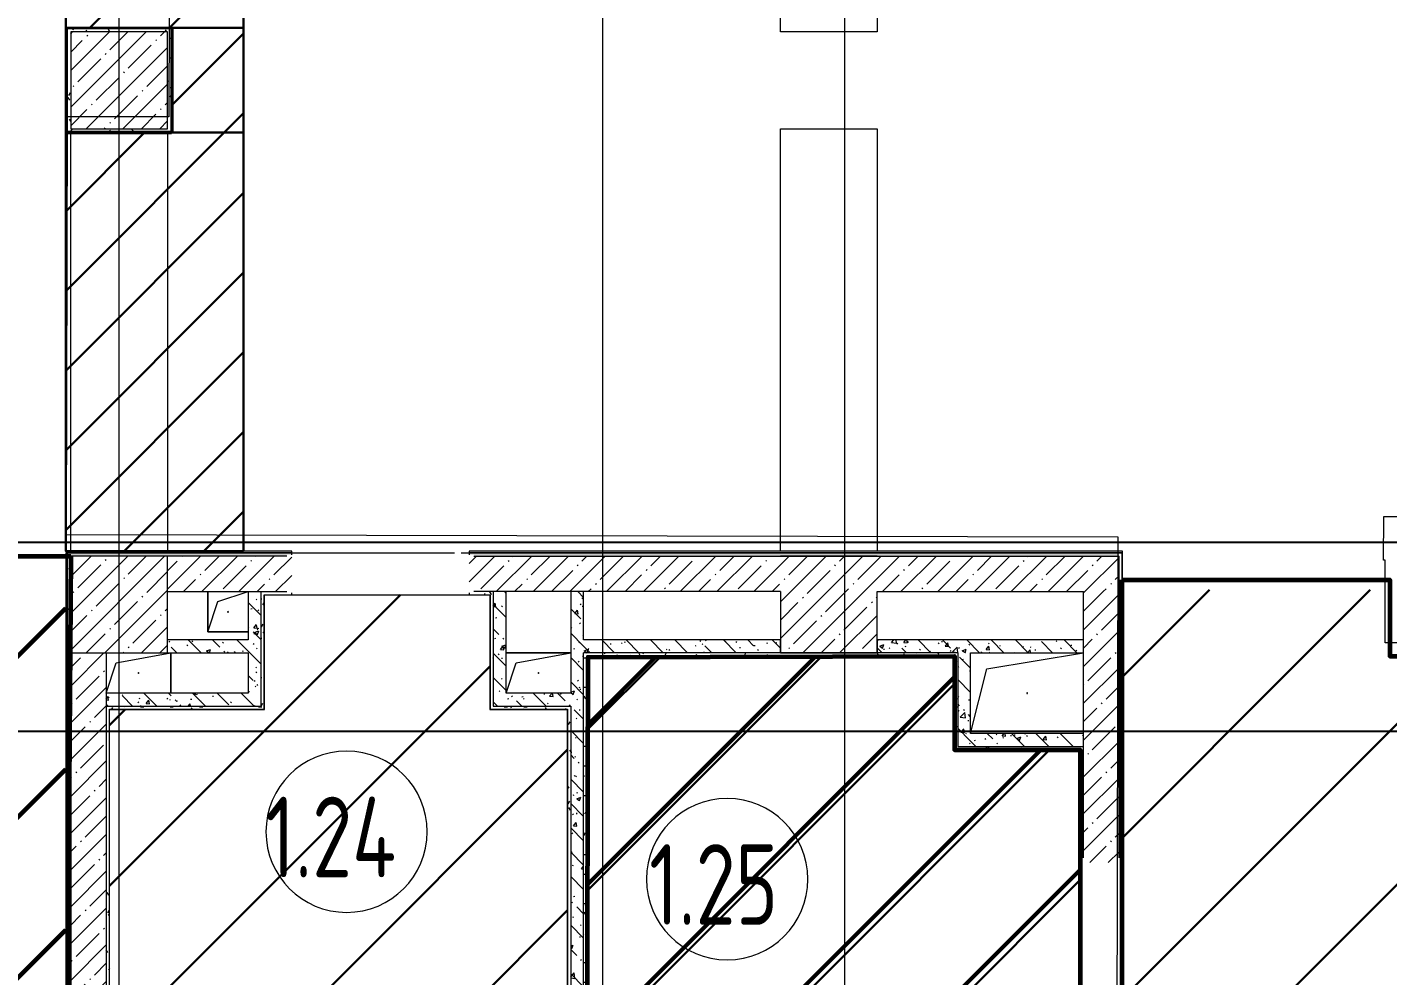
# Model space of a CAD drawing. Header units: millimetres. Extents: x -213911 to 415037, y -3642 to 107391.
# Drawn here: x 13505 to 21941, y 12462 to 18343 of the extents above; entities that cross this region are included whole.
import ezdxf

# ---------------------------------------------------------------- set-up
doc = ezdxf.new("R2010")
doc.units = ezdxf.units.MM
for name, color, linetype, lineweight in [('1)CF2', 3, 'Continuous', 30), ('2)CF1', 5, 'Continuous', 30), ('5.5) Перег WD5', 3, 'Continuous', 40), ('7.3) Альбес', 5, 'Continuous', 50), ('7.5) Окраска потолка с инж комм.', 140, 'Continuous', 60), ('7.5.1) Окраска опуска черная', 140, 'Continuous', 60), ('7.5.3) Окраска опуска зеленая ММП', 3, 'Continuous', 60), ('A-AREA-BNDY', 7, 'Continuous', 5), ('A-AREA-IDEN', 7, 'Continuous', 9), ('A-FLOR', 7, 'Continuous', 9), ('A-GENM', 7, 'Continuous', 9), ('A-WALL', 7, 'Continuous', 5), ('I-WALL', 7, 'Continuous', 5), ('S-COLS', 7, 'Continuous', 9), ('S-COLS-1', 7, 'Continuous', 5), ('Оси', 7, 'Continuous', 9)]:
    doc.layers.add(name, color=color, linetype=linetype, lineweight=lineweight)
doc.layers.add('A-WALL-1', color=9, linetype='Continuous', lineweight=5, true_color=0x808080)
doc.layers.add('A-WALL-FNSH-1', color=9, linetype='Continuous', lineweight=5, true_color=0x808080)
doc.styles.add('ISOCPEUR_1', font='isocpeur.ttf', dxfattribs={"height": 350})
doc.styles.add('СПДС', font='ГОСТ тип А.ttf', dxfattribs={"width": 0.9})
doc.dimstyles.new('ISO-2_0_0_9К_Средний_округл2', dxfattribs={"dimscale": 304.8, "dimtxt": 199.196235, "dimasz": 0.492126, "dimexe": 0.393701, "dimexo": 0, "dimgap": 0, "dimtad": 1, "dimdec": 0, "dimrnd": 10, "dimzin": 0, "dimdsep": 46, "dimtxsty": 'ISOCPEUR_1', "dimblk1": 'OBLIQUE', "dimblk2": 'OBLIQUE', "dimsah": 1, "dimcen": 0.09, "dimdle": 0.393701, "dimazin": 0, "dimtfac": 1, "dimtdec": 4, "dimtix": 1, "dimtmove": 0, "dimatfit": 3, "dimfxl": 1, "dimtvp": 1, "dimtolj": 1, "dimtzin": 0, "dimarcsym": 2})
pattern_1 = [(45, (64.7, -136.06), (-114.0493, 114.0493), []), (45, (178.75, -136.06), (-114.0493, 114.0493), [201.612, -40.322, 6.706, -33.617])]
pattern_2 = [(135, (64.7, -136.06), (-150.8683, -150.8683), [213.36, -35.56, 7.112, -35.56]), (135, (64.7, 14.71), (-150.8683, -150.8683), []), (50, (64.7, -136.06), (255.0577, -22.3145), [26.67, -293.37]), (355, (64.7, -136.06), (-49.3404, 267.4791), [21.336, -234.696]), (100.451, (85.96, -137.92), (205.7195, 245.1636), [22.666, -249.326]), (46.184, (64.7, -64.94), (379.511, -58.86), [40.005, -440.055]), (96.636, (96.33, -69.85), (332.3634, 346.399), [33.999, -373.989]), (351.184, (64.7, -64.94), (332.367, 346.395), [32.004, -352.044]), (21, (100.26, -82.72), (212.2602, -143.1711), [26.67, -293.37]), (326, (100.26, -82.72), (86.5224, 257.8632), [21.336, -234.696]), (71.451, (117.95, -94.65), (298.784, 114.69), [22.666, -249.326]), (37.5, (64.7, -136.06), (4.32385, 118.3775), [6.706, -225.146, 6.706, -231.546, -235.585]), (37.5, (64.7, -136.06), (4.32385, 118.3775), [-470.103, 6.706, -228.879]), (7.5, (64.7, -136.06), (93.5476, 140.2533), [6.706, -129.134, 6.706, -219.812, -89.789]), (7.5, (64.7, -136.06), (93.5476, 140.2533), [-362.356, 6.706, -83.083]), (327.5, (-14.6, -136.06), (189.82734, -8.0202), [6.706, -82.194, 6.706, -270.662, -368.046]), (327.5, (-14.6, -136.06), (189.82734, -8.0202), [-366.268, 6.706, -361.34]), (317.5, (-50.16, -136.06), (207.3811, 35.5976), [6.706, -108.864, 6.706, -177.495, -261.366]), (317.5, (-50.16, -136.06), (207.3811, 35.5976), [-299.771, 6.706, -254.66])]
pattern_3 = [(0, (64.7, -136.06), (243.84, 60.96), [20.117, -162.763, 20.117, -162.763, -975.36]), (0, (64.7, -136.06), (243.84, 60.96), [-365.76, 20.117, -345.643, 20.117, -162.763, -426.72]), (0, (64.7, -136.06), (243.84, 60.96), [-914.4, 20.117, -101.803, 20.117, -284.683]), (120, (156.14, -105.58), (-174.71291, 180.69163), [20.117, -162.763, 20.117, -162.763, -975.36]), (120, (156.14, -105.58), (-174.71291, 180.69163), [-365.76, 20.117, -345.643, 20.117, -162.763, -426.72]), (120, (156.14, -105.58), (-174.71291, 180.69163), [-914.4, 20.117, -101.803, 20.117, -284.683]), (240, (186.62, 16.34), (-69.12709, -241.65163), [20.117, -162.763, 20.117, -162.763, -975.36]), (240, (186.62, 16.34), (-69.12709, -241.65163), [-365.76, 20.117, -345.643, 20.117, -162.763, -426.72]), (240, (186.62, 16.34), (-69.12709, -241.65163), [-914.4, 20.117, -101.803, 20.117, -284.683])]

# ---------------------------------------------------------------- blocks, each defined once
blk = doc.blocks.new('BSC_Колонна _Прямоугольная - 600х600-V16-Объем проектирования 1 этажа')
at = {"layer": 'S-COLS-1'}
h = blk.add_hatch(dxfattribs=at)
h.set_pattern_fill('FP_25', color=256, style=0, pattern_type=2)
h.set_pattern_definition([(45, (-14010, -14900), (-114.0493, 114.0493), []), (45, (-13895.95, -14900), (-114.0493, 114.0493), [201.612, -40.322, 6.706, -33.617])])
h.paths.add_polyline_path([(-80, -300), (300, -300), (300, 300), (-300, 300), (-300, -300)])
for p, q in [((300, 300), (-300, 300)), ((-300, 300), (-300, -300)), ((300, -300), (300, 300)), ((-300, -300), (300, -300))]:
    blk.add_line(p, q, dxfattribs=at)
blk = doc.blocks.new('BSC_Колонна _Прямоугольная - 600х600-23295697-Объем проектирования 1 этажа')
at = {"layer": 'S-COLS-1'}
h = blk.add_hatch(dxfattribs=at)
h.set_pattern_fill('FP_26', color=256, style=0, pattern_type=2)
h.set_pattern_definition([(45, (-14010, -18150), (-114.0493, 114.0493), []), (45, (-13895.95, -18150), (-114.0493, 114.0493), [201.612, -40.322, 6.706, -33.617])])
h.paths.add_polyline_path([(300, -300), (300, 300), (-300, 300), (-300, -300), (108.6, -300)])
for p, q in [((300, 300), (-300, 300)), ((-300, 300), (-300, -300)), ((300, -300), (300, 300)), ((-300, -300), (300, -300))]:
    blk.add_line(p, q, dxfattribs=at)
blk = doc.blocks.new('GM_Отверстие прямоугольное _в плите_ - Отверстие-21608683-Объем проектирования 1 этажа')
at = {"layer": 'A-GENM'}
for p, q in [((-137.5, 62.5), (200, 125)), ((200, 125), (200, -125)), ((200, -125), (200, 125)), ((-200, -125), (-137.5, 62.5))]:
    blk.add_line(p, q, dxfattribs=at)
for start, end in [(360, 180), (180, 360)]:
    blk.add_arc((0, 0), 2.5, start, end, dxfattribs=at)
blk = doc.blocks.new('GM_Отверстие прямоугольное _в плите_ - Отверстие-V115-Объем проектирования 1 этажа')
at = {"layer": 'A-GENM'}
for p, q in [((-200, 125), (200, 125)), ((200, 125), (-200, 125)), ((-137.5, 62.5), (200, 125)), ((-200, -125), (-137.5, 62.5))]:
    blk.add_line(p, q, dxfattribs=at)
for start, end in [(360, 180), (180, 360)]:
    blk.add_arc((0, 0), 2.5, start, end, dxfattribs=at)
blk = doc.blocks.new('GM_Отверстие прямоугольное _в плите_ - Отверстие-21955854-Объем проектирования 1 этажа')
at = {"layer": 'A-GENM'}
for p, q in [((-250, 150), (350, 250)), ((-350, -250), (-250, 150))]:
    blk.add_line(p, q, dxfattribs=at)
for start, end in [(360, 180), (180, 360)]:
    blk.add_arc((0, 0), 2.5, start, end, dxfattribs=at)
blk = doc.blocks.new('GM_Отверстие прямоугольное _в плите_ - Отверстие-V203-Объем проектирования 1 этажа')
at = {"layer": 'A-GENM'}
for p, q in [((-125, -125), (-125, 125)), ((-125, 125), (-125, -125)), ((-62.5, 62.5), (125, 125)), ((-125, -125), (-62.5, 62.5)), ((125, -125), (-125, -125)), ((-125, -125), (125, -125))]:
    blk.add_line(p, q, dxfattribs=at)
for start, end in [(360, 180), (180, 360)]:
    blk.add_arc((0, 0), 2.5, start, end, dxfattribs=at)
blk = doc.blocks.new('Марка_Помещения - Номер-25198446-Объем проектирования 1 этажа')
at = {"layer": 'A-AREA-IDEN'}
for start, end in [(360, 180), (180, 360)]:
    blk.add_arc((0, 0), 2.5, start, end, dxfattribs=at)
blk = doc.blocks.new('_Oblique')
at = {"color": 0, "linetype": 'ByBlock', "lineweight": -2}
blk.add_line((-0.5, -0.5), (0.5, 0.5), dxfattribs=at)
blk = doc.blocks.new('*D2013')
at = {"layer": '5.5) Перег WD5', "color": 0, "lineweight": -2, "transparency": 16777216}
for p, q in [((529.7, 14268.9), (529.7, 13858.4)), ((154.7, 13956.5), (154.7, 14098.4)), ((34.7, 13978.4), (529.7, 13978.4)), ((529.7, 13978.4), (53078.3, 13978.4))]:
    blk.add_line(p, q, dxfattribs=at)
at = {"layer": 'Defpoints', "color": 0, "transparency": 16777216}
for p in [(529.7, 14268.9), (154.7, 13956.5), (529.7, 13978.4)]:
    blk.add_point(p, dxfattribs=at)
at = {"layer": '5.5) Перег WD5', "color": 0, "lineweight": -2, "transparency": 16777216, "xscale": 304.8, "yscale": 304.8, "zscale": 304.8, "rotation": 180}
blk.add_blockref('_Oblique', (154.7, 13978.4), dxfattribs=at)
at = {"layer": '5.5) Перег WD5', "color": 0, "lineweight": -2, "transparency": 16777216, "xscale": 304.8, "yscale": 304.8, "zscale": 304.8}
blk.add_blockref('_Oblique', (529.7, 13978.4), dxfattribs=at)
at = {"layer": '5.5) Перег WD5', "color": 0, "lineweight": 25, "transparency": 16777216, "insert": (52518.3, 14445.1), "char_height": 350, "width": 455.087, "attachment_point": 1, "line_spacing_factor": 1.149209, "style": 'ISOCPEUR_1'}
blk.add_mtext('\\A1;380', dxfattribs=at)
blk = doc.blocks.new('*D2001')
at = {"layer": '5.5) Перег WD5', "color": 0, "lineweight": -2, "transparency": 16777216}
for p, q in [((6824.7, 15127.8), (6824.7, 15269.6)), ((7162.2, 14838.9), (7162.2, 15269.6)), ((6704.7, 15149.6), (7162.2, 15149.6)), ((7162.2, 15149.6), (62460.5, 15149.6))]:
    blk.add_line(p, q, dxfattribs=at)
at = {"layer": 'Defpoints', "color": 0, "transparency": 16777216}
for p in [(6824.7, 15127.8), (7162.2, 15149.6), (7162.2, 14838.9)]:
    blk.add_point(p, dxfattribs=at)
at = {"layer": '5.5) Перег WD5', "color": 0, "lineweight": -2, "transparency": 16777216, "xscale": 304.8, "yscale": 304.8, "zscale": 304.8, "rotation": 180}
blk.add_blockref('_Oblique', (6824.7, 15149.6), dxfattribs=at)
at = {"layer": '5.5) Перег WD5', "color": 0, "lineweight": -2, "transparency": 16777216, "xscale": 304.8, "yscale": 304.8, "zscale": 304.8}
blk.add_blockref('_Oblique', (7162.2, 15149.6), dxfattribs=at)
at = {"layer": '5.5) Перег WD5', "color": 0, "lineweight": 25, "transparency": 16777216, "insert": (61871.5, 15616.3), "char_height": 350, "width": 478.071, "attachment_point": 1, "line_spacing_factor": 1.149209, "style": 'ISOCPEUR_1'}
blk.add_mtext('\\A1;340', dxfattribs=at)

msp = doc.modelspace()

# ---------------------------------------------------------------- hatches: boundary and pattern name
at = {"layer": '1)CF2'}
h = msp.add_hatch(dxfattribs=at)
h.set_pattern_fill('ANSI31', color=256, scale=110)
h.paths.add_polyline_path([(14845.7, 17689.4), (14405.7, 17689.4), (13743.7, 17689.4), (13743.7, 15094.9), (14845.7, 15094.9)])
h.paths.add_polyline_path([(14845.7, 18338.4), (14405.7, 18338.4), (14405.7, 17689.4), (14845.7, 17689.4)])
h.paths.add_polyline_path([(14845.7, 21432.9), (13743.7, 21432.9), (13743.7, 18338.4), (14845.7, 18338.4)])
h.paths.add_polyline_path([(14845.7, 22088.4), (14405.7, 22088.4), (14405.7, 21432.9), (14845.7, 21432.9)])
h.paths.add_polyline_path([(14845.7, 24522.9), (13743.7, 24522.9), (13743.7, 22088.4), (14845.7, 22088.4)])
at = {"layer": '2)CF1'}
h = msp.add_hatch(dxfattribs=at)
h.set_pattern_fill('ANSI31', color=256, scale=222)
h.paths.add_polyline_path([(13743.7, 15063.9), (6845.7, 15063.9), (6845.7, 14839.9), (7159.7, 14839.9), (7163.2, 14839.9), (7163.2, 14434.9), (6845.7, 14434.9), (6845.7, 12413.9), (6845.1, 11463.9), (6845.7, 11463.9), (6845.7, 10763.9), (13743.7, 10763.9)])
h.paths.add_polyline_path([(3595.7, 11242.9), (1895.7, 11242.9), (1895.7, 10742.9), (610.7, 10742.9), (610.7, 10463.9), (610.7, 8384.9), (1355.7, 8384.9), (1355.7, 7873.3), (1643.2, 7873.3), (1643.2, 8222.2), (3018.5, 8222.2), (3018.5, 7873.3), (20089.8, 7873.3), (20089.8, 8855.2), (20089.8, 10732.4), (13743.7, 10732.4), (13743.7, 10742.9), (13743.7, 10763.9), (6845.7, 10763.9), (6845.7, 10742.9), (3595.7, 10742.9)])
h = msp.add_hatch(dxfattribs=at)
h.set_pattern_fill('ANSI31', color=256, scale=222)
h.paths.add_polyline_path([(21953.7, 14442.9), (20295.7, 14442.9), (20295.7, 14855), (21953.7, 14855)])
h = msp.add_hatch(dxfattribs=at)
h.set_pattern_fill('ANSI31', color=256, scale=222)
h.paths.add_polyline_path([(16853.7, 14112.9), (16373.7, 14112.9), (16373.7, 14822.9), (16244.7, 14822.9), (14975.7, 14822.9), (14975.7, 14112.9), (14015.7, 14112.9), (14015.7, 11284.9), (14295.7, 11284.9), (14295.7, 10984.9), (16853.7, 10984.9)])
h = msp.add_hatch(dxfattribs=at)
h.set_pattern_fill('ANSI31', color=256, scale=222)
h.paths.add_polyline_path([(19261.8, 14444.1), (18337.3, 14446.3), (18337.3, 14440.3), (16990.8, 14443.4), (16988.7, 13549.4), (16981.7, 13549.5), (16975.7, 10991.5), (19753.7, 10984.9), (19754.4, 11284.9), (20034.4, 11284.3), (20040.5, 13862.3), (19260.5, 13864.1)])
h = msp.add_hatch(dxfattribs=at)
h.set_pattern_fill('ANSI31', color=256, scale=222)
h.paths.add_polyline_path([(20295.7, 14442.9), (22634.7, 14442.9), (22634.7, 11984.9), (20295.7, 11984.9)])
at = {"layer": '7.3) Альбес'}
h = msp.add_hatch(dxfattribs=at)
h.set_pattern_fill('ANSI31', color=256, scale=220)
h.paths.add_polyline_path([(16975.7, 10984.9), (16982.7, 14436.9), (19254.7, 14442.9), (19254.7, 13862.9), (20033.7, 13862.9), (20033.7, 11284.9), (19754.7, 11283.9), (19753.7, 10983.9)])
at = {"layer": '7.5) Окраска потолка с инж комм.'}
h = msp.add_hatch(dxfattribs=at)
h.set_pattern_fill('ANSI31', color=256, scale=222)
h.paths.add_polyline_path([(13743.7, 15063.9), (6845.7, 15063.9), (6845.7, 14839.9), (7159.7, 14839.9), (7163.2, 14839.9), (7163.2, 14434.9), (6845.7, 14434.9), (6845.7, 12413.9), (6845.1, 11463.9), (6845.7, 11463.9), (6845.7, 10763.9), (13743.7, 10763.9)])
h.paths.add_polyline_path([(3595.7, 11242.9), (1895.7, 11242.9), (1895.7, 10742.9), (610.7, 10742.9), (610.7, 10463.9), (610.7, 8384.9), (1355.7, 8384.9), (1355.7, 7873.3), (1643.2, 7873.3), (1643.2, 8222.2), (3018.5, 8222.2), (3018.5, 7873.3), (20089.8, 7873.3), (20089.8, 8855.2), (20089.8, 10732.4), (13743.7, 10732.4), (13743.7, 10742.9), (13743.7, 10763.9), (6845.7, 10763.9), (6845.7, 10742.9), (3595.7, 10742.9)])
at = {"layer": 'I-WALL'}
h = msp.add_hatch(dxfattribs=at)
h.set_pattern_fill('FP_191', color=256, style=0, pattern_type=2)
h.set_pattern_definition(pattern_3)
h.paths.add_polyline_path([(13774.7, 18313.9), (14374.7, 18313.9), (14374, 18333.9), (13754.7, 18333.9), (13754.7, 18313.9)])
h = msp.add_hatch(dxfattribs=at)
h.set_pattern_fill('FP_191', color=256, style=0, pattern_type=2)
h.set_pattern_definition(pattern_3)
h.paths.add_polyline_path([(13754.7, 17693.9), (13759.3, 17695.9), (13774.7, 17695.9), (13774.7, 18313.9), (13754.7, 18313.9), (13754.7, 17713.9)])
h = msp.add_hatch(dxfattribs=at)
h.set_pattern_fill('FP_191', color=256, style=0, pattern_type=2)
h.set_pattern_definition(pattern_3)
h.paths.add_polyline_path([(14374.7, 17713.9), (14394.7, 17713.9), (14394.7, 18333.9), (14374.7, 18333.9), (14374.7, 18295.4)])
h = msp.add_hatch(dxfattribs=at)
h.set_pattern_fill('FP_191', color=256, style=0, pattern_type=2)
h.set_pattern_definition(pattern_3)
h.paths.add_polyline_path([(14374.7, 17693.9), (14394.7, 17695.9), (14394.7, 17713.9), (13774.7, 17713.9), (13774.7, 17693.9), (14183.3, 17693.9)])
h = msp.add_hatch(dxfattribs=at)
h.set_pattern_fill('FP_191', color=256, style=0, pattern_type=2)
h.set_pattern_definition(pattern_3)
h.paths.add_polyline_path([(18309.5, 15063.9), (20274.7, 15063.9), (20274.7, 15083.9), (16244.7, 15083.9), (16246.4, 15071.9), (16274.7, 15071.9), (16274.7, 15063.9), (18175, 15063.9)])
h.paths.add_polyline_path([(15114.7, 15063.9), (15114.7, 15071.9), (15144.7, 15071.9), (15144.7, 15083.9), (13754.7, 15083.9), (13754.7, 15063.9), (14954.7, 15063.9)])
h = msp.add_hatch(dxfattribs=at)
h.set_pattern_fill('FP_191', color=256, style=0, pattern_type=2)
h.set_pattern_definition(pattern_3)
h.paths.add_polyline_path([(13755.2, 10743.9), (13774.7, 10743.9), (13774.7, 15063.9), (13754.7, 15063.9), (13754.7, 10743.9)])
h = msp.add_hatch(dxfattribs=at)
h.set_pattern_fill('FP_1', color=256, style=0, pattern_type=2)
h.set_pattern_definition(pattern_1)
h.paths.add_polyline_path([(20274.7, 14843.9), (20274.7, 15063.9), (18775, 15063.9), (18775, 14843.9), (20261.7, 14843.9)])
h.paths.add_polyline_path([(16374.7, 14843.9), (18175, 14843.9), (18175, 15063.9), (16244.7, 15063.9), (16246.4, 14843.9), (16274.7, 14843.9)])
h.paths.add_polyline_path([(14974.7, 14843.9), (15144.7, 14843.9), (15144.7, 15063.9), (14374.7, 15063.9), (14374.7, 14843.9), (14954.7, 14843.9)])
h = msp.add_hatch(dxfattribs=at)
h.set_pattern_fill('FP_191', color=256, style=0, pattern_type=2)
h.set_pattern_definition(pattern_3)
h.paths.add_polyline_path([(20274.7, 11983.9), (20294.7, 11983.9), (20294.7, 12063.9), (20282.7, 12063.9), (20282.7, 12033.9), (20274.7, 12033.9)])
h.paths.add_polyline_path([(20294.7, 13163.9), (20294.7, 15083.9), (20274.7, 15083.9), (20274.7, 13193.9), (20282.7, 13193.9), (20282.7, 13163.9)])
h = msp.add_hatch(dxfattribs=at)
h.set_pattern_fill('FP_41', color=256, style=0, pattern_type=2)
h.set_pattern_definition(pattern_2)
h.paths.add_polyline_path([(14954.7, 14213.9), (14954.7, 14843.9), (14874.7, 14843.9), (14874.7, 14213.9)])
h = msp.add_hatch(dxfattribs=at)
h.set_pattern_fill('FP_191', color=256, style=0, pattern_type=2)
h.set_pattern_definition(pattern_3)
h.paths.add_polyline_path([(14954.7, 14133.9), (14974.7, 14134.4), (14973.7, 14823.9), (14954.7, 14843.9), (14954.7, 14213.9)])
h.paths.add_polyline_path([(14974.7, 14823.9), (14974.7, 14843.9), (14954.7, 14843.9)])
h = msp.add_hatch(dxfattribs=at)
h.set_pattern_fill('FP_191', color=256, style=0, pattern_type=2)
h.set_pattern_definition(pattern_3)
h.paths.add_polyline_path([(16394.7, 14843.9), (16274.7, 14843.9), (16274.7, 14835.9), (16244.7, 14835.9), (16246.4, 14823.9), (16374.7, 14824.9)])
h.paths.add_polyline_path([(16394.7, 14823.9), (16394.7, 14843.9), (16374.7, 14823.9)])
h.paths.add_polyline_path([(15144.7, 14823.9), (15144.7, 14835.9), (15114.7, 14835.9), (15114.7, 14843.9), (14974.7, 14843.9), (14974.7, 14823.9), (15114.7, 14823.9)])
h = msp.add_hatch(dxfattribs=at)
h.set_pattern_fill('FP_191', color=256, style=0, pattern_type=2)
h.set_pattern_definition(pattern_3)
h.paths.add_polyline_path([(16394.7, 14113.9), (16394.7, 14823.9), (16374.7, 14823.8), (16374.7, 14113.9), (16380.4, 14113.9)])
h = msp.add_hatch(dxfattribs=at)
h.set_pattern_fill('FP_41', color=256, style=0, pattern_type=2)
h.set_pattern_definition(pattern_2)
h.paths.add_polyline_path([(16394.7, 14213.9), (16474.7, 14213.9), (16474.7, 14843.9), (16394.7, 14843.9), (16394.7, 14443.9)])
h = msp.add_hatch(dxfattribs=at)
h.set_pattern_fill('FP_41', color=256, style=0, pattern_type=2)
h.set_pattern_definition(pattern_2)
h.paths.add_polyline_path([(16954.7, 10963.9), (16954.7, 14843.9), (16874.7, 14843.9), (16874.7, 10963.9)])
h = msp.add_hatch(dxfattribs=at)
h.set_pattern_fill('FP_1', color=256, style=0, pattern_type=2)
h.set_pattern_definition(pattern_1)
h.paths.add_polyline_path([(20274.7, 11263.9), (20274.7, 12063.9), (20054.7, 12063.9), (20054.7, 11263.9)])
h.paths.add_polyline_path([(20274.7, 13163.9), (20274.7, 14843.9), (20054.7, 14843.9), (20054.7, 13163.9)])
h = msp.add_hatch(dxfattribs=at)
h.set_pattern_fill('FP_41', color=256, style=0, pattern_type=2)
h.set_pattern_definition(pattern_2)
h.paths.add_polyline_path([(14394.7, 14463.9), (14874.7, 14463.9), (14874.7, 14543.9), (14374.7, 14543.9), (14374.7, 14463.9)])
h = msp.add_hatch(dxfattribs=at)
h.set_pattern_fill('FP_41', color=256, style=0, pattern_type=2)
h.set_pattern_definition(pattern_2)
h.paths.add_polyline_path([(16974.7, 14463.9), (18174.7, 14463.9), (18174.7, 14543.9), (16954.7, 14543.9), (16954.7, 14463.9)])
h = msp.add_hatch(dxfattribs=at)
h.set_pattern_fill('FP_41', color=256, style=0, pattern_type=2)
h.set_pattern_definition(pattern_2)
h.paths.add_polyline_path([(20054.7, 14463.9), (20054.7, 14543.9), (18775, 14543.9), (18775, 14463.9), (20034.7, 14463.9)])
h = msp.add_hatch(dxfattribs=at)
h.set_pattern_fill('FP_1', color=256, style=0, pattern_type=2)
h.set_pattern_definition(pattern_1)
h.paths.add_polyline_path([(13774.9, 11263.9), (13994.7, 11263.9), (13994.7, 14463.9), (13774.7, 14463.9), (13774.7, 11263.9)])
h = msp.add_hatch(dxfattribs=at)
h.set_pattern_fill('FP_191', color=256, style=0, pattern_type=2)
h.set_pattern_definition(pattern_3)
h.paths.add_polyline_path([(18175, 14443.9), (19274.7, 14443.9), (19274.7, 14463.9), (16954.7, 14463.9), (16954.7, 14443.9), (18174.7, 14443.9)])
h = msp.add_hatch(dxfattribs=at)
h.set_pattern_fill('FP_191', color=256, style=0, pattern_type=2)
h.set_pattern_definition(pattern_3)
h.paths.add_polyline_path([(16954.7, 10983.9), (16974.7, 10984.9), (16974.7, 14443.9), (16954.7, 14443.9), (16954.7, 11283.9)])
h = msp.add_hatch(dxfattribs=at)
h.set_pattern_fill('FP_191', color=256, style=0, pattern_type=2)
h.set_pattern_definition(pattern_3)
h.paths.add_polyline_path([(19254.7, 13863.9), (19274.7, 13863.9), (19274.7, 14443.9), (19254.7, 14442.9), (19254.7, 13883.9)])
h = msp.add_hatch(dxfattribs=at)
h.set_pattern_fill('FP_41', color=256, style=0, pattern_type=2)
h.set_pattern_definition(pattern_2)
h.paths.add_polyline_path([(19354.7, 13883.9), (19354.7, 14463.9), (19274.7, 14463.9), (19274.7, 13883.9), (19341, 13883.9)])
h = msp.add_hatch(dxfattribs=at)
h.set_pattern_fill('FP_41', color=256, style=0, pattern_type=2)
h.set_pattern_definition(pattern_2)
h.paths.add_polyline_path([(14374.7, 14133.9), (14954.7, 14133.9), (14954.7, 14213.9), (13994.7, 14213.9), (13994.7, 14133.9), (14294.7, 14133.9)])
h = msp.add_hatch(dxfattribs=at)
h.set_pattern_fill('FP_41', color=256, style=0, pattern_type=2)
h.set_pattern_definition(pattern_2)
h.paths.add_polyline_path([(16403, 14133.9), (16874.7, 14133.9), (16874.7, 14213.9), (16394.7, 14213.9), (16394.7, 14133.9)])
h = msp.add_hatch(dxfattribs=at)
h.set_pattern_fill('FP_191', color=256, style=0, pattern_type=2)
h.set_pattern_definition(pattern_3)
h.paths.add_polyline_path([(13994.7, 14133.9), (14014.7, 14113.9), (14012.7, 14133.9)])
h.paths.add_polyline_path([(13994.7, 11283.9), (14014.7, 11284), (14013.7, 14113.9), (13994.7, 14133.9), (13994.7, 11463.9)])
h = msp.add_hatch(dxfattribs=at)
h.set_pattern_fill('FP_191', color=256, style=0, pattern_type=2)
h.set_pattern_definition(pattern_3)
h.paths.add_polyline_path([(14374.7, 14113.9), (14974.7, 14113.9), (14974.1, 14133.9), (14014.7, 14133.9), (14014.7, 14113.9), (14294.7, 14113.9)])
h = msp.add_hatch(dxfattribs=at)
h.set_pattern_fill('FP_191', color=256, style=0, pattern_type=2)
h.set_pattern_definition(pattern_3)
h.paths.add_polyline_path([(16394.7, 14113.9), (16874.7, 14113.9), (16874.7, 14133.9), (16394.7, 14133.9), (16394.7, 14126.6)])
h = msp.add_hatch(dxfattribs=at)
h.set_pattern_fill('FP_191', color=256, style=0, pattern_type=2)
h.set_pattern_definition(pattern_3)
h.paths.add_polyline_path([(16874.7, 10983.9), (16874.7, 14113.9), (16854.7, 14112.9), (16854.7, 10984.9)])
h = msp.add_hatch(dxfattribs=at)
h.set_pattern_fill('FP_41', color=256, style=0, pattern_type=2)
h.set_pattern_definition(pattern_2)
h.paths.add_polyline_path([(20034.7, 13883.9), (20054.7, 13883.9), (20054.7, 13963.9), (19354.7, 13963.9), (19354.7, 13883.9)])
h = msp.add_hatch(dxfattribs=at)
h.set_pattern_fill('FP_191', color=256, style=0, pattern_type=2)
h.set_pattern_definition(pattern_3)
h.paths.add_polyline_path([(19341, 13863.9), (20054.7, 13863.9), (20054.7, 13883.9), (19274.7, 13883.9), (19274.7, 13863.9)])
h = msp.add_hatch(dxfattribs=at)
h.set_pattern_fill('FP_191', color=256, style=0, pattern_type=2)
h.set_pattern_definition(pattern_3)
h.paths.add_polyline_path([(20054.7, 11263.9), (20053.9, 12033.9), (20046.7, 12036.2), (20046.7, 12063.9), (20034.7, 12063.9), (20034.7, 11263.9)])
h.paths.add_polyline_path([(20046.7, 13163.9), (20046.7, 13193.9), (20054.7, 13193.9), (20054.7, 13863.9), (20034.7, 13862.9), (20034.7, 13163.9)])
at = {"layer": 'S-COLS-1'}
h = msp.add_hatch(dxfattribs=at)
h.set_pattern_fill('FP_1', color=256, style=0, pattern_type=2)
h.set_pattern_definition(pattern_1)
h.paths.add_polyline_path([(18175, 14463.9), (18775, 14463.9), (18775, 15063.9), (18175, 15063.9), (18175, 14696.4)])

# ---------------------------------------------------------------- linework, layer by layer
at = {"layer": '1)CF2'}
for points in [[(14845.7, 21432.9), (13743.7, 21432.9), (13743.7, 15094.9), (14845.7, 15094.9)], [(14845.7, 18338.4), (13743.7, 18338.4), (13743.7, 21432.9), (14845.7, 21432.9)], [(14845.7, 17689.4), (14405.7, 17689.4), (14405.7, 18338.4), (14845.7, 18338.4)], [(14845.7, 15094.9), (13743.7, 15094.9), (13743.7, 17689.4), (14845.7, 17689.4)]]:
    msp.add_lwpolyline(points, close=True, dxfattribs=at)
at = {"layer": '7.3) Альбес'}
msp.add_lwpolyline([(16975.7, 10984.9), (16982.7, 14436.9), (19254.7, 14442.9), (19254.7, 13862.9), (20033.7, 13862.9), (20033.7, 11284.9), (19754.7, 11283.9), (19753.7, 10983.9)], close=True, dxfattribs=at)
at = {"layer": '7.5) Окраска потолка с инж комм.'}
for p, q in [((6844.7, 15063.9), (13774.7, 15063.9)), ((13774.7, 15063.9), (13743.7, 10732.4))]:
    msp.add_line(p, q, dxfattribs=at)
at = {"layer": '7.5.1) Окраска опуска черная'}
for p, q in [((6844.7, 15063.9), (13774.7, 15063.9)), ((13774.7, 15063.9), (13743.7, 10732.4))]:
    msp.add_line(p, q, dxfattribs=at)
msp.add_lwpolyline([(20294.7, 14915.9), (21953.7, 14915.9), (21953.7, 14443.9), (22633.7, 14442.9), (22633.7, 11984.9), (20294.7, 11984.9), (20294.7, 14915.9)], dxfattribs=at)
at = {"layer": '7.5.3) Окраска опуска зеленая ММП'}
msp.add_lwpolyline([(16975.7, 10984.9), (16982.7, 14436.9), (19254.7, 14442.9), (19254.7, 13862.9), (20033.7, 13862.9), (20033.7, 11284.9), (19754.7, 11283.9), (19753.7, 10983.9)], close=True, dxfattribs=at)
at = {"layer": 'A-AREA-BNDY', "flags": 128}
for points in [[(21942.9, 26797), (20284.9, 26800.9), (20284.1, 26428.1), (18804.3, 26431.6), (18803.8, 26224.4), (18141.8, 26226), (18142.3, 26431), (14844.1, 26438.7), (14839.8, 24623.7), (13768.8, 24626.2), (13763.1, 22199.2), (14394.1, 22197.7), (14392.6, 21534.7), (13761.6, 21536.2), (13754.3, 18457.2), (14385.3, 18455.8), (14383.8, 17786.8), (13752.8, 17788.2), (13746.7, 15198.2), (20267.7, 15182.9), (20260.4, 12072.9), (22598.4, 12067.5)], [(22604.1, 14525.5), (21924.1, 14527), (21925.3, 15038), (21915.3, 15038.1), (21916, 15309.1), (22175, 15308.5)]]:
    msp.add_lwpolyline(points, dxfattribs=at)
at = {"layer": 'A-FLOR'}
for p, q in [((18175, 18313.9), (18175, 21463.9)), ((18775, 21463.9), (18775, 18313.9)), ((14394.7, 18333.9), (13754.7, 18333.9)), ((13774.7, 18333.9), (13774.7, 18342.9)), ((14374.7, 18342.9), (14374.7, 18333.9)), ((18775, 18313.9), (18175, 18313.9)), ((13774.7, 15094.9), (13774.7, 17684.9)), ((14374.7, 17685.1), (14374.7, 15094.9)), ((18175, 15094.9), (18175, 17713.9)), ((18175, 17713.9), (18775, 17713.9)), ((18775, 17713.9), (18775, 15094.9)), ((15144.7, 15071.9), (15144.7, 15083.9)), ((15144.7, 15083.9), (16154.7, 15083.9)), ((16194.7, 15083.9), (16244.7, 15083.9)), ((16244.7, 15083.9), (16244.7, 15071.9)), ((20294.7, 11983.9), (20294.7, 15083.9)), ((14974.7, 14823.9), (15144.7, 14823.9)), ((14974.7, 14113.9), (14974.7, 14822.9)), ((16246.4, 14823.9), (16373.7, 14823.9)), ((16374.7, 14823.9), (16374.7, 14113.9)), ((18329.2, 14443.9), (19254.7, 14443.9)), ((19254.7, 14442.9), (19254.7, 13863.9)), ((14014.7, 14113.9), (14974.7, 14113.9)), ((14014.7, 11283.9), (14014.7, 14112.9)), ((16374.7, 14113.9), (16854.7, 14113.9)), ((16854.7, 14112.9), (16854.7, 10984.9)), ((19254.7, 13863.9), (20034.7, 13863.9)), ((20034.7, 13862.9), (20034.7, 13163.9)), ((16974.7, 10984.9), (16974.7, 13542.9)), ((20034.7, 13163.9), (20046.7, 13163.9)), ((20282.7, 13163.9), (20294.7, 13163.9))]:
    msp.add_line(p, q, dxfattribs=at)
at = {"layer": 'A-WALL'}
for p, q in [((20295.7, 15083.9), (20294.7, 15083.9)), ((14974.7, 14823.9), (14974.7, 14822.9)), ((16244.7, 14823.9), (16374.7, 14823.9)), ((18329.2, 14443.9), (18329.2, 14442.9)), ((14014.7, 14112.9), (14014.7, 14113.9)), ((16854.7, 14113.9), (16854.7, 10983.9)), ((20034.7, 13863.9), (20034.7, 13862.9))]:
    msp.add_line(p, q, dxfattribs=at)
at = {"layer": 'A-WALL-1'}
for p, q in [((13754.7, 17695.9), (13754.7, 17693.9)), ((13754.7, 17693.9), (14394.7, 17693.9)), ((15144.7, 15083.9), (13754.7, 15083.9)), ((15114.7, 15063.9), (14374.7, 15063.9)), ((20294.7, 15083.9), (16244.7, 15083.9)), ((16274.7, 15063.9), (20274.7, 15063.9)), ((20274.7, 13193.9), (20274.7, 15063.9)), ((14374.7, 14843.9), (15114.7, 14843.9)), ((14874.7, 14843.9), (14874.7, 14543.9)), ((14954.7, 14133.9), (14954.7, 14843.9)), ((15144.7, 14823.9), (15144.7, 14835.9)), ((16244.7, 14835.9), (16244.7, 14823.9)), ((18175, 14843.9), (16274.7, 14843.9)), ((16394.7, 14843.9), (16394.7, 14133.9)), ((16474.7, 14213.9), (16474.7, 14843.9)), ((16874.7, 14843.9), (16874.7, 14213.9)), ((16954.7, 14543.9), (16954.7, 14843.9)), ((18775, 14843.9), (20054.7, 14843.9)), ((20054.7, 13193.9), (20054.7, 14843.9)), ((14874.7, 14543.9), (14374.7, 14543.9)), ((18174.7, 14543.9), (16954.7, 14543.9)), ((18174.7, 14463.9), (18174.7, 14543.9)), ((20054.7, 14543.9), (18775, 14543.9)), ((18775, 14543.9), (18775, 14463.9)), ((13774.7, 14463.9), (13774.7, 11263.9)), ((13994.7, 14463.9), (13994.7, 11263.9)), ((14374.7, 14463.9), (14874.7, 14463.9)), ((14874.7, 14463.9), (14874.7, 14213.9)), ((16954.7, 10963.9), (16954.7, 14463.9)), ((19274.7, 14463.9), (16954.7, 14463.9)), ((16982.7, 14443.9), (18329.2, 14443.9)), ((19254.7, 14443.9), (19254.7, 14442.9)), ((19274.7, 14463.9), (19274.7, 13883.9)), ((19354.7, 14463.9), (20054.7, 14463.9)), ((19354.7, 13963.9), (19354.7, 14463.9)), ((14874.7, 14213.9), (13994.7, 14213.9)), ((16874.7, 14213.9), (16474.7, 14213.9)), ((13994.7, 14133.9), (14954.7, 14133.9)), ((16394.7, 14133.9), (16874.7, 14133.9)), ((16874.7, 14133.9), (16874.7, 10963.9)), ((20054.7, 13963.9), (19354.7, 13963.9)), ((19274.7, 13883.9), (20054.7, 13883.9))]:
    msp.add_line(p, q, dxfattribs=at)
at = {"layer": 'A-WALL-FNSH-1'}
for p, q in [((13743.7, 18338.4), (13743.7, 17689.4)), ((13754.7, 18338.4), (13743.7, 18338.4)), ((13754.7, 17695.9), (13754.7, 18338.4)), ((14394.7, 18338.4), (14394.7, 17689.4)), ((14405.7, 18338.4), (14394.7, 18338.4)), ((14405.7, 17689.4), (14405.7, 18338.4)), ((13743.7, 17689.4), (13754.7, 17689.4)), ((14399.2, 17695.9), (13754.7, 17695.9)), ((13754.7, 17689.4), (13754.7, 17684.9)), ((13754.7, 17684.9), (14399.2, 17684.9)), ((14394.7, 17689.4), (14405.7, 17689.4)), ((14399.2, 17684.9), (14399.2, 17695.9)), ((13743.7, 15083.9), (13743.7, 10732.4)), ((13743.7, 15083.9), (15144.7, 15083.9)), ((13754.7, 10743.4), (13754.7, 15094.9)), ((15144.7, 15094.9), (13754.7, 15094.9)), ((15144.7, 15083.9), (15144.7, 15094.9)), ((20295.7, 15094.9), (16244.7, 15094.9)), ((16244.7, 15094.9), (16244.7, 15083.9)), ((16244.7, 15083.9), (20294.7, 15083.9)), ((20294.7, 15083.9), (20294.7, 15083.9)), ((20295.7, 13163.9), (20295.7, 15094.9)), ((14975.7, 14822.9), (16244.7, 14822.9)), ((14975.7, 14112.9), (14975.7, 14822.9)), ((15144.7, 14822.9), (15144.7, 14823.9)), ((16244.7, 14823.9), (16244.7, 14822.9)), ((16244.7, 14822.9), (16373.7, 14822.9)), ((16373.7, 14822.9), (16373.7, 14112.9)), ((18329.2, 14444.9), (16982.7, 14444.9)), ((16982.7, 14436.9), (18329.2, 14436.9)), ((18329.2, 14443.9), (18329.2, 14444.9)), ((18329.2, 14442.9), (19253.7, 14442.9)), ((18329.2, 14436.9), (18329.2, 14442.9)), ((19253.7, 14442.9), (19253.7, 13862.9)), ((14015.7, 14112.9), (14975.7, 14112.9)), ((14015.7, 11284.9), (14015.7, 14112.9)), ((16373.7, 14112.9), (16853.7, 14112.9)), ((16853.7, 14112.9), (16853.7, 10984.9)), ((19253.7, 13862.9), (20033.7, 13862.9)), ((20033.7, 13862.9), (20033.7, 13163.9)), ((16975.7, 10984.9), (16975.7, 13542.9)), ((20033.7, 13163.9), (20034.7, 13163.9)), ((20294.7, 13163.9), (20295.7, 13163.9))]:
    msp.add_line(p, q, dxfattribs=at)
at = {"layer": 'I-WALL'}
for p, q in [((16974.7, 13542.9), (16974.7, 14444.9)), ((16982.7, 14444.9), (16974.7, 14444.9)), ((16982.7, 14436.9), (16982.7, 13542.9)), ((16982.7, 13542.9), (16975.7, 13542.9))]:
    msp.add_line(p, q, dxfattribs=at)
at = {"layer": 'S-COLS-1'}
for p, q in [((18775, 15063.9), (18175, 15063.9)), ((18175, 14843.9), (18175, 14463.9)), ((18775, 14463.9), (18775, 14843.9)), ((18175, 14463.9), (18775, 14463.9))]:
    msp.add_line(p, q, dxfattribs=at)
at = {"layer": 'Оси'}
for points in [[(14074.7, -2042.3), (14074.7, 2957.7), (14074.7, 22262), (14074.7, 27262)], [(17074.7, -2042.3), (17074.7, 2957.7), (17074.7, 22262), (17074.7, 27262)], [(18574.7, -2042.3), (18574.7, 2957.7), (18574.7, 22262), (18574.7, 27262)]]:
    msp.add_lwpolyline(points, dxfattribs=at)

# ---------------------------------------------------------------- block references
at = {"layer": 'A-AREA-IDEN', "xscale": 199.9999999999999, "yscale": 199.9999999999999, "zscale": 199.9999999999999}
for p in [(15485.4, 13354.8), (17844.9, 13060.7)]:
    msp.add_blockref('Марка_Помещения - Номер-25198446-Объем проектирования 1 этажа', p, dxfattribs=at)
at = {"layer": 'A-GENM'}
for name, p in [('GM_Отверстие прямоугольное _в плите_ - Отверстие-V203-Объем проектирования 1 этажа', (14749.7, 14718.9)), ('GM_Отверстие прямоугольное _в плите_ - Отверстие-21608683-Объем проектирования 1 этажа', (14194.7, 14338.9)), ('GM_Отверстие прямоугольное _в плите_ - Отверстие-V115-Объем проектирования 1 этажа', (16674.7, 14338.9)), ('GM_Отверстие прямоугольное _в плите_ - Отверстие-21955854-Объем проектирования 1 этажа', (19704.7, 14213.9))]:
    msp.add_blockref(name, p, dxfattribs=at)
at = {"layer": 'S-COLS'}
for name, p in [('BSC_Колонна _Прямоугольная - 600х600-23295697-Объем проектирования 1 этажа', (14074.7, 18013.9)), ('BSC_Колонна _Прямоугольная - 600х600-V16-Объем проектирования 1 этажа', (14074.7, 14763.9))]:
    msp.add_blockref(name, p, dxfattribs=at)

# ---------------------------------------------------------------- texts
at = {"layer": 'A-AREA-IDEN', "char_height": 500, "attachment_point": 1, "style": 'СПДС'}
for s, insert, width in [('1.24', (14983.6, 13572), 1255.443), ('1.25', (17361.1, 13277.8), 1212.151)]:
    msp.add_mtext(s, dxfattribs=dict(at, insert=insert, width=width))

# ---------------------------------------------------------------- dimensions: what is measured, and where the dimension line sits
at = {"layer": '5.5) Перег WD5', "color": 18, "lineweight": 25, "true_color": 0x000000}
for base, p1, p2, override, picture, middle in [((7162.2018714, 15149.6492175), (6824.7018714, 15127.7574188), (7162.2018714, 14838.9378314), {"dimasz": 1, "dimpost": '<>', "dimtxsty": 'ISOCPEUR_1', "dimfxl": 444.21054}, '*D2001', (62110.5131011, 15149.6492175)), ((529.7, 13978.4), (154.7, 13956.5), (529.7, 14268.9), {"dimasz": 1, "dimpost": '<>', "dimtxsty": 'ISOCPEUR_1', "dimfxl": 488.106003}, '*D2013', (52745.8, 13978.4))]:
    dim = msp.add_linear_dim(base=base, p1=p1, p2=p2, dimstyle='ISO-2_0_0_9К_Средний_округл2', override=override, dxfattribs=at)
    dim.commit()
    dim.dimension.update_dxf_attribs({"geometry": picture, "text_midpoint": middle, "dimtype": 160})

doc.saveas('drawing.dxf')
